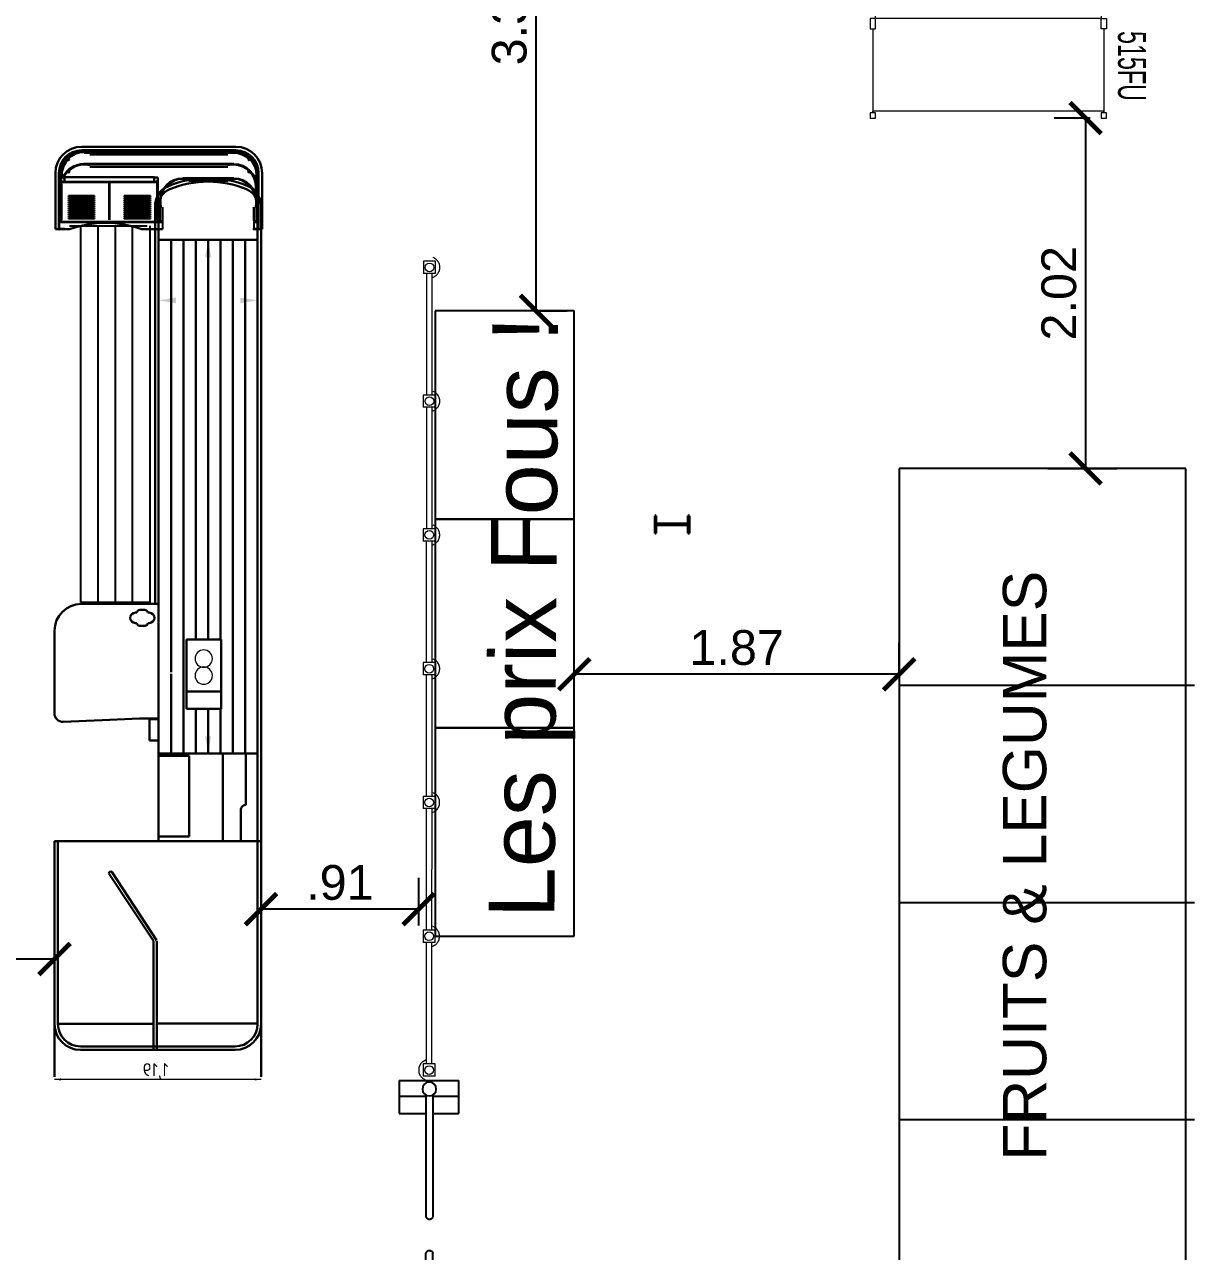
# Model space of a CAD drawing. Header units: millimetres. Extents: x 15590 to 15992, y 1055 to 1132.
# Drawn here: x 15808.47 to 15815.2, y 1075.48 to 1082.54 of the extents above; entities that cross this region are included whole.
import ezdxf
from ezdxf.enums import TextEntityAlignment as Align
from ezdxf.lldxf.tags import DXFTag

# ---------------------------------------------------------------- set-up
doc = ezdxf.new("R2010")
doc.units = ezdxf.units.MM
doc.header["$MEASUREMENT"] = 0
doc.linetypes.add('ACAD_ISO07W100', pattern=[3.5, 0.5, -3])
doc.layers.get('0').update_dxf_attribs({"lineweight": 9})
for name, color, linetype in [('AGR-CAISSE', 7, 'Continuous'), ('caisse', 7, 'Continuous'), ('CAISSES', 7, 'Continuous'), ('DRAUF', 7, 'Continuous'), ('structure', 7, 'Continuous'), ('VISIBLE', 2, 'Continuous')]:
    doc.layers.add(name, color=color, linetype=linetype)
doc.layers.add('DM cloison', color=7, linetype='Continuous', lineweight=9)
doc.styles.add('Arial Narrow', font='ARIALN.TTF', dxfattribs={"height": 0.3})
doc.styles.add('Cotation', font='Romans.shx')
doc.styles.add('SEACAD_seiso_ttf', font='seiso.ttf')
doc.styles.get("Standard").update_dxf_attribs({"font": 'swiss.ttf', "height": 0.2})
tags = doc.linetypes.add('CENTER2', pattern=[28.575, 19.05, -3.175, 3.175, -3.175]).pattern_tags.tags
tags[10:11] = [DXFTag(74, 4), DXFTag(75, 0), DXFTag(340, '0'), DXFTag(46, 0.0), DXFTag(50, 0.0), DXFTag(44, 0.0), DXFTag(45, 0.0)]
tags[8:9] = [DXFTag(74, 4), DXFTag(75, 0), DXFTag(340, '0'), DXFTag(46, 0.0), DXFTag(50, 0.0), DXFTag(44, 0.0), DXFTag(45, 0.0)]
tags[6:7] = [DXFTag(74, 4), DXFTag(75, 0), DXFTag(340, '0'), DXFTag(46, 0.0), DXFTag(50, 0.0), DXFTag(44, 0.0), DXFTag(45, 0.0)]
tags[4:5] = [DXFTag(74, 4), DXFTag(75, 0), DXFTag(340, '0'), DXFTag(46, 0.0), DXFTag(50, 0.0), DXFTag(44, 0.0), DXFTag(45, 0.0)]
doc.dimstyles.new('DECIMAL-100', dxfattribs={"dimtxt": 0.15, "dimasz": 0.1, "dimexe": 0.2, "dimexo": 0.2, "dimgap": 0.05, "dimtad": 1, "dimzin": 4, "dimdsep": 46, "dimtxsty": 'Cotation', "dimcen": -0.5, "dimclrd": 1, "dimclre": 1, "dimclrt": 1, "dimadec": 0, "dimazin": 0, "dimtfac": 0.75, "dimtix": 1, "dimtmove": 2, "dimatfit": 3, "dimfxl": 1, "dimtvp": 0.9, "dimtolj": 1, "dimarcsym": 0})
doc.dimstyles.get("Standard").update_dxf_attribs({"dimtxt": 0.2, "dimasz": 0.18, "dimexe": 0.18, "dimexo": 0.0625, "dimgap": 0.05, "dimtad": 1, "dimzin": 4, "dimdsep": 46, "dimtxsty": 'Standard', "dimblk": 'ARCHTICK', "dimcen": 0.09, "dimadec": 0, "dimazin": 0, "dimtfac": 1, "dimtofl": 0, "dimtmove": 0, "dimatfit": 3, "dimfxl": 1, "dimtolj": 1, "dimtzin": 0, "dimarcsym": 0})

# ---------------------------------------------------------------- blocks, each defined once
blk = doc.blocks.new('TG 515X133')
at = {"color": 6}
for p, q in [((-0.68, 0.02), (-0.68, 0.08)), ((-0.68, 0.08), (-0.65, 0.08)), ((-0.65, 0.08), (-0.65, 0.02)), ((0.68, 0.08), (0.65, 0.08)), ((0.65, 0.08), (0.65, 0.02)), ((0.68, 0.02), (0.68, 0.08)), ((-0.65, 0.02), (-0.68, 0.02)), ((-0.65, 0), (-0.65, 0.02)), ((-0.65, 0.02), (0.65, 0.02)), ((-0.65, 0), (0.65, 0)), ((0.65, 0.02), (0.68, 0.02)), ((0.65, 0.02), (0.65, 0))]:
    blk.add_line(p, q, dxfattribs=at)
for points in [[(-0.665, 0.5535), (-0.665, 0.5635), (-0.65, 0.5635), (-0.65, 0.5935), (-0.68, 0.5935), (-0.68, 0.5635), (-0.665, 0.5635), (-0.665, 0.5535)], [(0.665, 0.5535), (0.665, 0.5635), (0.68, 0.5635), (0.68, 0.5935), (0.65, 0.5935), (0.65, 0.5635), (0.665, 0.5635), (0.665, 0.5535)], [(-0.665, 0.08), (-0.665, 0.5535)], [(-0.665, 0.553), (0.665, 0.553)], [(0.665, 0.08), (0.665, 0.5535)]]:
    blk.add_lwpolyline(points, dxfattribs=at)
blk = doc.blocks.new('TG 515X133 1')
blk.add_blockref('TG 515X133', (0, 0))
at = {"color": 151, "lineweight": 15, "width": 0.6}
blk.add_text('515FU', height=0.16, rotation=90, dxfattribs=at).set_placement((-0.8273, 0.4949), align=Align.MIDDLE_RIGHT)
blk = doc.blocks.new('_ArchTick')
at = {"color": 0, "linetype": 'ByBlock', "const_width": 0.15}
blk.add_lwpolyline([(-0.5, -0.5), (0.5, 0.5)], dxfattribs=at)
blk = doc.blocks.new('*D298')
at = {"color": 0, "lineweight": -2, "transparency": 16777216}
for p, q in [((15814.6007, 1082.0027), (15814.3932, 1082.0027)), ((15814.5732, 1082.0027), (15814.5732, 1079.9864)), ((15814.356, 1079.9864), (15814.7532, 1079.9864))]:
    blk.add_line(p, q, dxfattribs=at)
at = {"layer": 'DEFPOINTS', "color": 0, "transparency": 16777216}
for p in [(15814.6632, 1082.0027), (15814.2935, 1079.9864), (15814.5732, 1079.9864)]:
    blk.add_point(p, dxfattribs=at)
at = {"color": 0, "lineweight": -2, "transparency": 16777216, "xscale": 0.18, "yscale": 0.18, "zscale": 0.18}
for p, rotation in [((15814.5732, 1082.0027), 90), ((15814.5732, 1079.9864), 270)]:
    blk.add_blockref('_ArchTick', p, dxfattribs=dict(at, rotation=rotation))
at = {"color": 0, "transparency": 16777216, "insert": (15814.4205, 1080.9945), "char_height": 0.2, "attachment_point": 5, "rotation": 90}
blk.add_mtext('\\A1;2.02', dxfattribs=at)
blk = doc.blocks.new('A$C366C29EA')
at = {"color": 3}
for p, q in [((-0.05, 0), (-0.05, 1.7)), ((1.2, 0.05), (1.2, 1.7)), ((-0.05, 0.05), (1.2, 0.05))]:
    blk.add_line(p, q, dxfattribs=at)
at = {"layer": 'DRAUF', "color": 3}
blk.add_line((1.2, 1.7), (-0.05, 1.7), dxfattribs=at)
blk = doc.blocks.new('*D302')
at = {"color": 0, "lineweight": -2, "transparency": 16777216}
for p, q in [((15809.8273, 1077.611), (15809.8273, 1077.2695)), ((15810.7348, 1077.3561), (15810.7348, 1077.6295)), ((15810.7348, 1077.4495), (15809.8273, 1077.4495))]:
    blk.add_line(p, q, dxfattribs=at)
at = {"layer": 'DEFPOINTS', "color": 0, "transparency": 16777216}
for p in [(15809.8273, 1077.6735), (15809.8273, 1077.4495), (15810.7348, 1077.2936)]:
    blk.add_point(p, dxfattribs=at)
at = {"color": 0, "lineweight": -2, "transparency": 16777216, "xscale": 0.18, "yscale": 0.18, "zscale": 0.18, "rotation": 180}
blk.add_blockref('_ArchTick', (15809.8273, 1077.4495), dxfattribs=at)
at = {"color": 0, "lineweight": -2, "transparency": 16777216, "xscale": 0.18, "yscale": 0.18, "zscale": 0.18}
blk.add_blockref('_ArchTick', (15810.7348, 1077.4495), dxfattribs=at)
at = {"color": 0, "transparency": 16777216, "insert": (15810.2811, 1077.6023), "char_height": 0.2, "attachment_point": 5}
blk.add_mtext('\\A1;.91', dxfattribs=at)
blk = doc.blocks.new('*D75')
at = {"layer": 'CAISSES', "color": 1, "lineweight": -2, "transparency": 16777216}
for p, q in [((15696.0335, 1128.7426), (15696.1047, 1128.7426)), ((15695.9047, 1125.8851), (15695.9047, 1128.6426)), ((15696.0335, 1125.7851), (15696.1047, 1125.7851))]:
    blk.add_line(p, q, dxfattribs=at)
at = {"layer": 'CAISSES', "color": 1, "transparency": 16777216}
for points in [[(15695.8881, 1128.6426), (15695.9214, 1128.6426), (15695.9047, 1128.7426)], [(15695.8881, 1125.8851), (15695.9214, 1125.8851), (15695.9047, 1125.7851)]]:
    blk.add_solid(points, dxfattribs=at)
at = {"layer": 'DEFPOINTS', "color": 0, "transparency": 16777216}
for p in [(15695.8335, 1128.7426), (15695.9047, 1128.7426), (15695.8335, 1125.7851)]:
    blk.add_point(p, dxfattribs=at)
at = {"layer": 'CAISSES', "color": 1, "transparency": 16777216, "insert": (15695.7797, 1127.2639), "char_height": 0.15, "attachment_point": 5, "rotation": 90, "style": 'Cotation'}
blk.add_mtext('\\A1;2.96', dxfattribs=at)
blk = doc.blocks.new('*D76')
at = {"layer": 'CAISSES', "color": 1, "lineweight": -2, "transparency": 16777216}
for p, q in [((15695.6199, 1128.5426), (15695.6199, 1128.194)), ((15696.1895, 1128.5426), (15696.1895, 1128.194)), ((15696.0895, 1128.394), (15695.7199, 1128.394))]:
    blk.add_line(p, q, dxfattribs=at)
at = {"layer": 'CAISSES', "color": 1, "transparency": 16777216}
for points in [[(15695.7199, 1128.4107), (15695.7199, 1128.3773), (15695.6199, 1128.394)], [(15696.0895, 1128.4107), (15696.0895, 1128.3773), (15696.1895, 1128.394)]]:
    blk.add_solid(points, dxfattribs=at)
at = {"layer": 'DEFPOINTS', "color": 0, "transparency": 16777216}
for p in [(15695.6199, 1128.7426), (15696.1895, 1128.7426), (15695.6199, 1128.394)]:
    blk.add_point(p, dxfattribs=at)
at = {"layer": 'CAISSES', "color": 1, "transparency": 16777216, "insert": (15695.9047, 1128.519), "char_height": 0.15, "attachment_point": 5, "style": 'Cotation'}
blk.add_mtext('\\A1;.57', dxfattribs=at)
blk = doc.blocks.new('A$C20E746EF')
at = {"layer": 'CAISSES', "color": 3}
for p, q in [((0.0469, 0.0595), (0.0469, 0.0035)), ((0.5733, 0.0515), (0.5733, 0.0003))]:
    blk.add_line(p, q, dxfattribs=at)
at = {"layer": 'VISIBLE', "color": 3, "linetype": 'Continuous', "lineweight": 30}
for p, q in [((0.1513, 0.4755), (1.0386, 0.4755)), ((1.0386, 0.4553), (0.1513, 0.4553)), ((1.0386, 0.4538), (0.1513, 0.4538)), ((0.1518, 0.4538), (0.1518, 0.4523)), ((0.1629, 0.4464), (0.1629, 0.4452)), ((0.1629, 0.4464), (1.027, 0.4464)), ((0.1629, 0.4452), (1.027, 0.4452)), ((0.1931, 0.4452), (0.1629, 0.4452)), ((0.1654, 0.4447), (1.0245, 0.4447)), ((0.5937, 0.4407), (0.1654, 0.4407)), ((0.9968, 0.4452), (0.1931, 0.4452)), ((0.1931, 0.4452), (0.1931, 0.4447)), ((0.1931, 0.4351), (0.1931, 0.4407)), ((0.9917, 0.4301), (0.1981, 0.4301)), ((1.0245, 0.4407), (0.5962, 0.4407)), ((0.9968, 0.4447), (0.9968, 0.4452)), ((1.027, 0.4452), (0.9968, 0.4452)), ((0.9968, 0.4407), (0.9968, 0.4351)), ((1.027, 0.4464), (1.027, 0.4452)), ((1.0381, 0.4523), (1.0381, 0.4538)), ((0.1628, 0.3756), (0.1629, 0.3756)), ((0.1628, 0.3741), (0.1636, 0.3741)), ((0.1629, 0.3756), (0.1629, 0.3768)), ((1.027, 0.3768), (0.1629, 0.3768)), ((1.027, 0.3756), (0.1629, 0.3756)), ((0.1931, 0.3741), (0.1636, 0.3741)), ((0.1636, 0.3741), (0.1636, 0.3726)), ((0.1931, 0.3726), (0.1636, 0.3726)), ((0.1636, 0.3726), (0.1636, 0.3726)), ((0.1931, 0.3756), (0.1931, 0.3741)), ((0.1931, 0.3656), (0.1931, 0.3741)), ((0.9917, 0.3605), (0.1981, 0.3605)), ((0.9968, 0.3741), (0.9968, 0.3756)), ((0.9968, 0.3741), (0.9968, 0.3656)), ((1.0268, 0.3741), (0.9968, 0.3741)), ((1.0268, 0.3726), (0.9968, 0.3726)), ((1.0268, 0.3741), (1.027, 0.3741)), ((1.0268, 0.3741), (1.0268, 0.3726)), ((1.0268, 0.3726), (1.0268, 0.3726)), ((1.027, 0.3756), (1.027, 0.3768)), ((0, 0.0015), (0, 0.3242)), ((0.0202, 0.3242), (0.0202, 0.0398)), ((0.0217, 0.3242), (0.0217, 0.0418)), ((0.0217, 0.2889), (0.0217, 0.2889)), ((0.0222, 0.2889), (0.0217, 0.2889)), ((0.0222, 0.3242), (0.0222, 0.0419)), ((0.0237, 0.3242), (0.0222, 0.3242)), ((0.0318, 0.2839), (0.0318, 0.3141)), ((0.0318, 0.2839), (0.0318, 0.246)), ((0.0323, 0.2839), (0.0318, 0.2839)), ((0.0323, 0.2561), (0.0323, 0.3116)), ((0.0363, 0.3116), (0.0363, 0.2788)), ((0.0363, 0.2839), (0.0378, 0.2839)), ((0.1628, 0.2935), (0.1629, 0.2935)), ((0.1628, 0.2919), (0.1628, 0.2919)), ((0.1931, 0.2919), (0.1628, 0.2919)), ((0.1628, 0.2919), (0.1628, 0.2904)), ((0.1931, 0.2904), (0.1628, 0.2904)), ((0.1628, 0.2904), (0.1628, 0.2904)), ((0.1629, 0.2935), (0.1629, 0.2947)), ((0.4573, 0.2947), (0.1629, 0.2947)), ((0.4573, 0.2935), (0.1629, 0.2935)), ((0.1931, 0.2935), (0.1931, 0.2919)), ((0.1931, 0.2834), (0.1931, 0.2919)), ((0.427, 0.2919), (0.427, 0.2935)), ((0.427, 0.2919), (0.427, 0.2834)), ((0.4573, 0.2919), (0.427, 0.2919)), ((0.4573, 0.2904), (0.427, 0.2904)), ((0.4573, 0.2935), (0.4573, 0.2947)), ((0.4573, 0.2919), (0.4573, 0.2904)), ((0.4573, 0.2904), (0.4573, 0.2904)), ((0.601, 0.2989), (0.6212, 0.2989)), ((0.601, 0.2987), (0.601, 0.2989)), ((0.601, 0.2987), (0.601, 0.2817)), ((0.6212, 0.2742), (0.6212, 0.2998)), ((0.6212, 0.2998), (1.1374, 0.2998)), ((1.1374, 0.2998), (1.1374, 0.2742)), ((1.1374, 0.2989), (1.1576, 0.2989)), ((1.1536, 0.2989), (1.1536, 0.3116)), ((1.1576, 0.3116), (1.1576, 0.2559)), ((1.1576, 0.2987), (1.1576, 0.2989)), ((1.1576, 0.2987), (1.1576, 0.2817)), ((1.1581, 0.2839), (1.1576, 0.2839)), ((1.1581, 0.3141), (1.1581, 0.2839)), ((1.1581, 0.0671), (1.1581, 0.2839)), ((1.1677, 0.3242), (1.1662, 0.3242)), ((1.1677, 0.0419), (1.1677, 0.3242)), ((1.1682, 0.2889), (1.1677, 0.2889)), ((1.1682, 0.0418), (1.1682, 0.3242)), ((1.1682, 0.2889), (1.1682, 0.2889)), ((1.1697, 0.0398), (1.1697, 0.3242)), ((1.1899, 0.3242), (1.1899, 0.0003)), ((0.0318, 0.2143), (0.0318, 0.2445)), ((0.0318, 0.2143), (0.0318, 0.1624)), ((0.0333, 0.2143), (0.0318, 0.2143)), ((0.0333, 0.2143), (0.0333, 0.2445)), ((0.0333, 0.2143), (0.0418, 0.2143)), ((0.034, 0.2445), (0.034, 0.2143)), ((0.034, 0.2445), (0.0355, 0.2445)), ((0.0355, 0.2445), (0.0355, 0.2445)), ((0.0355, 0.2445), (0.0355, 0.2143)), ((0.422, 0.2783), (0.1981, 0.2783)), ((0.601, 0.2817), (0.601, 0.2803)), ((0.601, 0.2189), (0.601, 0.2803)), ((0.601, 0.2189), (0.601, 0.2189)), ((0.601, 0.0459), (0.601, 0.2189)), ((0.6022, 0.2341), (0.6028, 0.2341)), ((0.6022, 0.2275), (0.6022, 0.2341)), ((0.6028, 0.2284), (0.6022, 0.2284)), ((0.6028, 0.2275), (0.6022, 0.2275)), ((0.6028, 0.2768), (0.6028, 0.054)), ((0.6043, 0.2756), (0.6043, 0.054)), ((0.6212, 0.2731), (0.6212, 0.2742)), ((1.1374, 0.2742), (0.6212, 0.2742)), ((1.1374, 0.2731), (0.6212, 0.2731)), ((0.6212, 0.2731), (1.1374, 0.2731)), ((0.6212, 0.2718), (1.1374, 0.2718)), ((0.8783, 0.2341), (0.8785, 0.2341)), ((0.8783, 0.2275), (0.8783, 0.2341)), ((0.8785, 0.2284), (0.8783, 0.2284)), ((0.8785, 0.2275), (0.8783, 0.2275)), ((0.8785, 0.2718), (0.8785, 0.0538)), ((0.8801, 0.2718), (0.8801, 0.0538)), ((0.8801, 0.2341), (0.8803, 0.2341)), ((0.8803, 0.2284), (0.8801, 0.2284)), ((0.8803, 0.2275), (0.8801, 0.2275)), ((0.8803, 0.2341), (0.8803, 0.2275)), ((1.1374, 0.2731), (1.1374, 0.2742)), ((1.1543, 0.2758), (1.1543, 0.0538)), ((1.1559, 0.2768), (1.1559, 0.0538)), ((1.1559, 0.2341), (1.1564, 0.2341)), ((1.1564, 0.2284), (1.1559, 0.2284)), ((1.1564, 0.2275), (1.1559, 0.2275)), ((1.1564, 0.2341), (1.1564, 0.2275)), ((1.1576, 0.2803), (1.1576, 0.2817)), ((1.1576, 0.2189), (1.1576, 0.2803)), ((1.1576, 0.2189), (1.1576, 0.2189)), ((1.1576, 0.0459), (1.1576, 0.2189)), ((1.1581, 0.2143), (1.1576, 0.2143)), ((1.1581, 0.2445), (1.1581, 0.2143)), ((1.1581, 0.0479), (1.1581, 0.2143)), ((0.0318, 0.1321), (0.0318, 0.1624)), ((0.0333, 0.1624), (0.0333, 0.1624)), ((0.0333, 0.1624), (0.0333, 0.1321)), ((0.0333, 0.1624), (0.0348, 0.1624)), ((0.0348, 0.1624), (0.0348, 0.1624)), ((0.0348, 0.1624), (0.0348, 0.1321)), ((0.5854, 0.1624), (0.5854, 0.1624)), ((0.5869, 0.1624), (0.5854, 0.1624)), ((0.5854, 0.1321), (0.5854, 0.1624)), ((0.5869, 0.1624), (0.5869, 0.1624)), ((0.5869, 0.1321), (0.5869, 0.1624)), ((0.5884, 0.1624), (0.5884, 0.1321)), ((0.6022, 0.1928), (0.6028, 0.1928)), ((0.6022, 0.1871), (0.6022, 0.1928)), ((0.6022, 0.1916), (0.6028, 0.1916)), ((0.6028, 0.1871), (0.6022, 0.1871)), ((0.6025, 0.1871), (0.6025, 0.1916)), ((0.6028, 0.1904), (0.6025, 0.1904)), ((0.6025, 0.1904), (0.6025, 0.1904)), ((0.6025, 0.1871), (0.6025, 0.1904)), ((0.6431, 0.1897), (0.6431, 0.1926)), ((0.6431, 0.1926), (0.7943, 0.1926)), ((0.6431, 0.1913), (0.7943, 0.1913)), ((0.7943, 0.1897), (0.6431, 0.1897)), ((0.6431, 0.1781), (0.6431, 0.181)), ((0.6431, 0.181), (0.7943, 0.181)), ((0.6431, 0.1797), (0.7943, 0.1797)), ((0.7943, 0.1781), (0.6431, 0.1781)), ((0.6431, 0.1665), (0.6431, 0.1694)), ((0.6431, 0.1694), (0.7943, 0.1694)), ((0.6431, 0.1682), (0.7943, 0.1682)), ((0.7943, 0.1665), (0.6431, 0.1665)), ((0.6431, 0.155), (0.6431, 0.1578)), ((0.6431, 0.1578), (0.7943, 0.1578)), ((0.6431, 0.1566), (0.7943, 0.1566)), ((0.7943, 0.155), (0.6431, 0.155)), ((0.6431, 0.1434), (0.6431, 0.1463)), ((0.6431, 0.1463), (0.7943, 0.1463)), ((0.6431, 0.145), (0.7943, 0.145)), ((0.7943, 0.1434), (0.6431, 0.1434)), ((0.7943, 0.1926), (0.7943, 0.1897)), ((0.7943, 0.181), (0.7943, 0.1781)), ((0.7943, 0.1694), (0.7943, 0.1665)), ((0.7943, 0.1578), (0.7943, 0.155)), ((0.7943, 0.1463), (0.7943, 0.1434)), ((0.8783, 0.1871), (0.8783, 0.1928)), ((0.8783, 0.1928), (0.8785, 0.1928)), ((0.8783, 0.1916), (0.8785, 0.1916)), ((0.8785, 0.1871), (0.8783, 0.1871)), ((0.8801, 0.1928), (0.8803, 0.1928)), ((0.8801, 0.1916), (0.8803, 0.1916)), ((0.8803, 0.1871), (0.8801, 0.1871)), ((0.8803, 0.1928), (0.8803, 0.1871)), ((0.9643, 0.1926), (0.9643, 0.1897)), ((1.1155, 0.1926), (0.9643, 0.1926)), ((1.1155, 0.1913), (0.9643, 0.1913)), ((0.9643, 0.1897), (1.1155, 0.1897)), ((0.9643, 0.181), (0.9643, 0.1781)), ((1.1155, 0.181), (0.9643, 0.181)), ((1.1155, 0.1797), (0.9643, 0.1797)), ((0.9643, 0.1781), (1.1155, 0.1781)), ((0.9643, 0.1694), (0.9643, 0.1665)), ((1.1155, 0.1694), (0.9643, 0.1694)), ((1.1155, 0.1682), (0.9643, 0.1682)), ((0.9643, 0.1665), (1.1155, 0.1665)), ((0.9643, 0.1578), (0.9643, 0.155)), ((1.1155, 0.1578), (0.9643, 0.1578)), ((1.1155, 0.1566), (0.9643, 0.1566)), ((0.9643, 0.155), (1.1155, 0.155)), ((0.9643, 0.1463), (0.9643, 0.1434)), ((1.1155, 0.1463), (0.9643, 0.1463)), ((1.1155, 0.145), (0.9643, 0.145)), ((0.9643, 0.1434), (1.1155, 0.1434)), ((1.1155, 0.1897), (1.1155, 0.1926)), ((1.1155, 0.1781), (1.1155, 0.181)), ((1.1155, 0.1665), (1.1155, 0.1694)), ((1.1155, 0.155), (1.1155, 0.1578)), ((1.1155, 0.1434), (1.1155, 0.1463)), ((1.1559, 0.1928), (1.1564, 0.1928)), ((1.1559, 0.1916), (1.1564, 0.1916)), ((1.1559, 0.1904), (1.1561, 0.1904)), ((1.1564, 0.1871), (1.1559, 0.1871)), ((1.1561, 0.1871), (1.1561, 0.1916)), ((1.1561, 0.1904), (1.1561, 0.1904)), ((1.1561, 0.1871), (1.1561, 0.1904)), ((1.1564, 0.1928), (1.1564, 0.1871)), ((0.0318, 0.1321), (0.0318, 0.0464)), ((0.0333, 0.1321), (0.0318, 0.1321)), ((0.0333, 0.1321), (0.0418, 0.1321)), ((0.0469, 0.1271), (0.0469, 0.0515)), ((0.5733, 0.0515), (0.5733, 0.1271)), ((0.5783, 0.1321), (0.5869, 0.1321)), ((0.5884, 0.1321), (0.5869, 0.1321)), ((0.5884, 0.0464), (0.5884, 0.1321)), ((0.6022, 0.1292), (0.6028, 0.1292)), ((0.6022, 0.1234), (0.6022, 0.1292)), ((0.6022, 0.128), (0.6028, 0.128)), ((0.6028, 0.1234), (0.6022, 0.1234)), ((0.6025, 0.1234), (0.6025, 0.128)), ((0.6028, 0.1268), (0.6025, 0.1268)), ((0.6025, 0.1268), (0.6025, 0.1268)), ((0.6025, 0.1234), (0.6025, 0.1268)), ((0.6431, 0.1318), (0.6431, 0.1347)), ((0.6431, 0.1347), (0.7943, 0.1347)), ((0.6431, 0.1335), (0.7943, 0.1335)), ((0.7943, 0.1318), (0.6431, 0.1318)), ((0.6431, 0.1203), (0.6431, 0.1231)), ((0.6431, 0.1231), (0.7943, 0.1231)), ((0.6431, 0.1219), (0.7943, 0.1219)), ((0.7943, 0.1203), (0.6431, 0.1203)), ((0.6431, 0.1087), (0.6431, 0.1116)), ((0.6431, 0.1116), (0.7943, 0.1116)), ((0.6431, 0.1103), (0.7943, 0.1103)), ((0.7943, 0.1087), (0.6431, 0.1087)), ((0.6431, 0.0971), (0.6431, 0.1)), ((0.6431, 0.1), (0.7943, 0.1)), ((0.6431, 0.0988), (0.7943, 0.0988)), ((0.7943, 0.0971), (0.6431, 0.0971)), ((0.6431, 0.0855), (0.6431, 0.0884)), ((0.6431, 0.0884), (0.7943, 0.0884)), ((0.6431, 0.0872), (0.7943, 0.0872)), ((0.7943, 0.0855), (0.6431, 0.0855)), ((0.6431, 0.074), (0.6431, 0.0769)), ((0.6431, 0.0769), (0.7943, 0.0769)), ((0.6431, 0.0756), (0.7943, 0.0756)), ((0.7943, 0.074), (0.6431, 0.074)), ((0.7943, 0.1347), (0.7943, 0.1318)), ((0.7943, 0.1231), (0.7943, 0.1203)), ((0.7943, 0.1116), (0.7943, 0.1087)), ((0.7943, 0.1), (0.7943, 0.0971)), ((0.7943, 0.0884), (0.7943, 0.0855)), ((0.7943, 0.0769), (0.7943, 0.074)), ((0.8783, 0.1234), (0.8783, 0.1292)), ((0.8783, 0.1292), (0.8785, 0.1292)), ((0.8783, 0.128), (0.8785, 0.128)), ((0.8785, 0.1234), (0.8783, 0.1234)), ((0.8801, 0.1292), (0.8803, 0.1292)), ((0.8801, 0.128), (0.8803, 0.128)), ((0.8803, 0.1234), (0.8801, 0.1234)), ((0.8803, 0.1292), (0.8803, 0.1234)), ((0.9643, 0.1347), (0.9643, 0.1318)), ((1.1155, 0.1347), (0.9643, 0.1347)), ((1.1155, 0.1335), (0.9643, 0.1335)), ((0.9643, 0.1318), (1.1155, 0.1318)), ((0.9643, 0.1231), (0.9643, 0.1203)), ((1.1155, 0.1231), (0.9643, 0.1231)), ((1.1155, 0.1219), (0.9643, 0.1219)), ((0.9643, 0.1203), (1.1155, 0.1203)), ((0.9643, 0.1116), (0.9643, 0.1087)), ((1.1155, 0.1116), (0.9643, 0.1116)), ((1.1155, 0.1103), (0.9643, 0.1103)), ((0.9643, 0.1087), (1.1155, 0.1087)), ((0.9643, 0.1), (0.9643, 0.0971)), ((1.1155, 0.1), (0.9643, 0.1)), ((1.1155, 0.0988), (0.9643, 0.0988)), ((0.9643, 0.0971), (1.1155, 0.0971)), ((0.9643, 0.0884), (0.9643, 0.0855)), ((1.1155, 0.0884), (0.9643, 0.0884)), ((1.1155, 0.0872), (0.9643, 0.0872)), ((0.9643, 0.0855), (1.1155, 0.0855)), ((0.9643, 0.0769), (0.9643, 0.074)), ((1.1155, 0.0769), (0.9643, 0.0769)), ((1.1155, 0.0756), (0.9643, 0.0756)), ((0.9643, 0.074), (1.1155, 0.074)), ((1.1155, 0.1318), (1.1155, 0.1347)), ((1.1155, 0.1203), (1.1155, 0.1231)), ((1.1155, 0.1087), (1.1155, 0.1116)), ((1.1155, 0.0971), (1.1155, 0.1)), ((1.1155, 0.0855), (1.1155, 0.0884)), ((1.1155, 0.074), (1.1155, 0.0769)), ((1.1559, 0.1292), (1.1564, 0.1292)), ((1.1559, 0.128), (1.1564, 0.128)), ((1.1559, 0.1268), (1.1561, 0.1268)), ((1.1564, 0.1234), (1.1559, 0.1234)), ((1.1561, 0.1234), (1.1561, 0.128)), ((1.1561, 0.1268), (1.1561, 0.1268)), ((1.1561, 0.1234), (1.1561, 0.1268)), ((1.1564, 0.1292), (1.1564, 0.1234)), ((0, 0.0015), (0.0202, 0.0015)), ((0.0202, 0.0035), (0.0202, 0.0398)), ((0.0202, 0.003), (0.0202, 0.0015)), ((0.0217, 0.0015), (0.0222, 0.0015)), ((0.0222, 0.0419), (0.0222, 0.0398)), ((0.0222, 0.0419), (0.0469, 0.0419)), ((0.0222, 0.0035), (0.0222, 0.0398)), ((0.0222, 0.0035), (0.0222, 0.0398)), ((0.0524, 0.0035), (0.0222, 0.0035)), ((0.0222, 0.0015), (0.0222, 0.0003)), ((0.0524, 0.0015), (0.0222, 0.0015)), ((0.0469, 0.0003), (0.0222, 0.0003)), ((0.0318, 0.0464), (0.0333, 0.0464)), ((0.0318, 0.0419), (0.0318, 0.0464)), ((0.0418, 0.0464), (0.0333, 0.0464)), ((0.0333, 0.0464), (0.0333, 0.0434)), ((0.0333, 0.0419), (0.0333, 0.0434)), ((0.0333, 0.0434), (0.0348, 0.0434)), ((0.0333, 0.0419), (0.0333, 0.0434)), ((0.0348, 0.0464), (0.0348, 0.0434)), ((0.0348, 0.0434), (0.0348, 0.0434)), ((0.0348, 0.0434), (0.0348, 0.0434)), ((0.0348, 0.0419), (0.0348, 0.0434)), ((0.0348, 0.0434), (0.0469, 0.0434)), ((0.0474, 0.0035), (0.0474, 0.0015)), ((0.0524, 0.0035), (0.0474, 0.0035)), ((0.0474, 0.003), (0.0519, 0.003)), ((0.0474, 0.003), (0.0519, 0.003)), ((0.0519, 0.003), (0.0519, 0.0035)), ((0.0519, 0.0015), (0.0519, 0.003)), ((0.0524, 0.0035), (0.0524, 0.0015)), ((0.0524, 0.0035), (0.0524, 0.002)), ((0.0524, 0.002), (0.0524, 0.002)), ((0.5733, 0.0434), (0.5854, 0.0434)), ((0.5733, 0.0419), (0.601, 0.0419)), ((0.6919, 0.0003), (0.5733, 0.0003)), ((0.5869, 0.0464), (0.5783, 0.0464)), ((0.5854, 0.0434), (0.5854, 0.0464)), ((0.5854, 0.0434), (0.5854, 0.0434)), ((0.5869, 0.0434), (0.5854, 0.0434)), ((0.5854, 0.0434), (0.5854, 0.0434)), ((0.5854, 0.0419), (0.5854, 0.0434)), ((0.5854, 0.0434), (0.5869, 0.0434)), ((0.5869, 0.0464), (0.5884, 0.0464)), ((0.5869, 0.0434), (0.5869, 0.0464)), ((0.5869, 0.0434), (0.5869, 0.0419)), ((0.5884, 0.0464), (0.5884, 0.0419)), ((0.5884, 0.0449), (0.601, 0.0449)), ((0.5884, 0.0434), (0.601, 0.0434)), ((0.601, 0.0459), (0.601, 0.0432)), ((0.601, 0.0432), (0.601, 0.0429)), ((1.1576, 0.0432), (0.601, 0.0432)), ((0.6025, 0.0429), (0.601, 0.0429)), ((0.601, 0.0419), (0.601, 0.0429)), ((0.6025, 0.0419), (0.601, 0.0419)), ((0.6022, 0.0656), (0.6028, 0.0656)), ((0.6022, 0.0598), (0.6022, 0.0656)), ((0.6022, 0.0644), (0.6028, 0.0644)), ((0.6028, 0.0598), (0.6022, 0.0598)), ((0.6025, 0.0598), (0.6025, 0.0644)), ((0.6028, 0.0632), (0.6025, 0.0632)), ((0.6025, 0.0632), (0.6025, 0.0632)), ((0.6025, 0.0598), (0.6025, 0.0632)), ((0.6025, 0.0432), (0.6025, 0.0429)), ((0.6025, 0.0419), (0.6025, 0.0429)), ((0.6025, 0.0419), (1.1561, 0.0419)), ((0.6043, 0.054), (0.6028, 0.054)), ((0.6431, 0.0653), (0.7943, 0.0653)), ((0.6431, 0.0624), (0.6431, 0.0653)), ((0.6431, 0.0641), (0.7943, 0.0641)), ((0.7943, 0.0624), (0.6431, 0.0624)), ((0.7943, 0.0653), (0.7943, 0.0624)), ((0.8783, 0.0598), (0.8783, 0.0656)), ((0.8783, 0.0656), (0.8785, 0.0656)), ((0.8783, 0.0644), (0.8785, 0.0644)), ((0.8785, 0.0598), (0.8783, 0.0598)), ((0.8801, 0.0656), (0.8803, 0.0656)), ((0.8801, 0.0644), (0.8803, 0.0644)), ((0.8803, 0.0598), (0.8801, 0.0598)), ((0.8803, 0.0656), (0.8803, 0.0598)), ((1.1155, 0.0653), (0.9643, 0.0653)), ((0.9643, 0.0653), (0.9643, 0.0624)), ((1.1155, 0.0641), (0.9643, 0.0641)), ((0.9643, 0.0624), (1.1155, 0.0624)), ((1.1899, 0.0003), (1.1086, 0.0003)), ((1.1155, 0.0624), (1.1155, 0.0653)), ((1.1374, 0.0015), (1.1374, 0.0035)), ((1.1677, 0.0035), (1.1374, 0.0035)), ((1.1425, 0.0035), (1.1374, 0.0035)), ((1.138, 0.002), (1.1374, 0.002)), ((1.1677, 0.0015), (1.1374, 0.0015)), ((1.138, 0.0035), (1.138, 0.003)), ((1.138, 0.003), (1.1425, 0.003)), ((1.138, 0.0015), (1.138, 0.003)), ((1.138, 0.003), (1.1425, 0.003)), ((1.1425, 0.0035), (1.1425, 0.0015)), ((1.1677, 0.0015), (1.1425, 0.0015)), ((1.1559, 0.0656), (1.1564, 0.0656)), ((1.1559, 0.0644), (1.1564, 0.0644)), ((1.1559, 0.0632), (1.1561, 0.0632)), ((1.1564, 0.0598), (1.1559, 0.0598)), ((1.1561, 0.0598), (1.1561, 0.0644)), ((1.1561, 0.0632), (1.1561, 0.0632)), ((1.1561, 0.0598), (1.1561, 0.0632)), ((1.1561, 0.0432), (1.1561, 0.0429)), ((1.1561, 0.0429), (1.1576, 0.0429)), ((1.1561, 0.0419), (1.1561, 0.0429)), ((1.1561, 0.0419), (1.1576, 0.0419)), ((1.1564, 0.0656), (1.1564, 0.0598)), ((1.1576, 0.0479), (1.1581, 0.0479)), ((1.1576, 0.0459), (1.1576, 0.0432)), ((1.1576, 0.0447), (1.1576, 0.0447)), ((1.1576, 0.0432), (1.1576, 0.0429)), ((1.1576, 0.0419), (1.1576, 0.0429)), ((1.1576, 0.0419), (1.1677, 0.0419)), ((1.1581, 0.062), (1.1581, 0.0671)), ((1.1581, 0.0671), (1.1581, 0.0671)), ((1.1581, 0.062), (1.1581, 0.062)), ((1.1581, 0.057), (1.1581, 0.062)), ((1.1581, 0.057), (1.1581, 0.0419)), ((1.1581, 0.0479), (1.1581, 0.0419)), ((1.1677, 0.0398), (1.1677, 0.0419)), ((1.1677, 0.0398), (1.1677, 0.0035)), ((1.1677, 0.0398), (1.1677, 0.0035)), ((1.1677, 0.0015), (1.1677, 0.0003)), ((1.1677, 0.0015), (1.1682, 0.0015)), ((1.1677, 0), (1.1677, 0.0003)), ((1.1697, 0.0398), (1.1697, 0.0035)), ((1.1697, 0), (1.1697, 0.003)), ((1.1697, 0), (1.1677, 0))]:
    blk.add_line(p, q, dxfattribs=at)
for centre, radius in [((0.2218, 0.4377), 0.00303), ((0.5949, 0.4377), 0.00328), ((0.5949, 0.4377), 0.00303), ((0.968, 0.4377), 0.00303), ((0.0762, 0.4007), 0.00303), ((1.1136, 0.4007), 0.00303), ((0.0762, 0.3312), 0.00403), ((0.0762, 0.3312), 0.00303), ((1.1136, 0.3312), 0.00403), ((1.1136, 0.3312), 0.00303), ((0.0762, 0.249), 0.00403), ((0.0762, 0.249), 0.00303), ((0.5439, 0.249), 0.00403), ((0.5439, 0.249), 0.00303)]:
    blk.add_circle(centre, radius, dxfattribs=at)
for centre, radius, start, end in [((0.1513, 0.3242), 0.1513, 90, 180), ((0.1513, 0.3242), 0.1311, 90, 180), ((0.1513, 0.3242), 0.1296, 90, 180), ((0.1518, 0.3242), 0.1281, 90, 180), ((0.1629, 0.3141), 0.1311, 90, 180), ((0.1654, 0.3116), 0.1331, 90, 180), ((0.1654, 0.3116), 0.1291, 90, 134.94638), ((0.2218, 0.4377), 0.00328, 112.61986, 0), ((0.968, 0.4377), 0.00328, 112.61986, 0), ((1.0245, 0.3116), 0.1331, 0, 90), ((1.027, 0.3141), 0.1311, 0, 90), ((1.0381, 0.3242), 0.1281, 0, 90), ((1.0386, 0.3242), 0.1513, 0, 90), ((1.0386, 0.3242), 0.1311, 0, 90), ((1.0386, 0.3242), 0.1296, 0, 90), ((0.1628, 0.2445), 0.1311, 90, 180), ((0.1628, 0.2445), 0.1296, 90, 180), ((0.1636, 0.2445), 0.1281, 90, 180), ((0.1629, 0.3141), 0.1296, 126.75918, 143.24082), ((1.0268, 0.2445), 0.1281, 25.0914, 90), ((1.027, 0.2445), 0.1311, 24.47188, 90), ((1.027, 0.2445), 0.1296, 24.77666, 90), ((1.027, 0.3141), 0.1296, 36.75918, 53.24082), ((1.0245, 0.3116), 0.1291, 0, 44.94638), ((0.1628, 0.1624), 0.1311, 90, 180), ((0.1628, 0.1624), 0.1296, 90, 180), ((0.1628, 0.1624), 0.1281, 90, 180), ((0.1654, 0.242), 0.1331, 126.97914, 143.02086), ((0.4573, 0.1624), 0.1311, 0, 90), ((0.4573, 0.1624), 0.1296, 0, 90), ((0.4573, 0.1624), 0.1281, 0, 90), ((1.0245, 0.242), 0.1331, 36.97914, 53.02086), ((0.1654, 0.1599), 0.1331, 126.97914, 143.02086), ((0.4548, 0.1599), 0.1331, 36.97914, 53.02086), ((1.027, 0.2445), 0.1311, 0, 4.98638), ((0.9003, -0.5628), 0.6004, 69.69652, 110.30348)]:
    blk.add_arc(centre, radius, start, end, dxfattribs=at)
for points in [[(0.6212, 0.2731), (0.601, 0.2731), (0.601, 0.2817)], [(0.6212, 0.2718), (0.601, 0.2718), (0.601, 0.2803)], [(1.1576, 0.2817), (1.1576, 0.2731), (1.1374, 0.2731)], [(1.1576, 0.2803), (1.1576, 0.2718), (1.1374, 0.2718)]]:
    blk.add_rational_spline(points, [1, 0.707106781187, 1], degree=2, dxfattribs=at)
blk = doc.blocks.new('portique automatique')
for p, q in [((0.1713, 1.78), (-0.1714, 1.7798)), ((-0.1713, 1.59), (-0.1714, 1.7798)), ((0.1713, 1.78), (0.1713, 1.59)), ((-0.0212, 1.6958), (-0.0217, 0.996)), ((0.018, 1.6958), (0.0183, 0.996)), ((-0.0217, 1.69), (-0.1713, 1.69)), ((0.1713, 1.69), (0.0183, 1.69)), ((-0.0217, 1.59), (-0.1713, 1.59)), ((0.1713, 1.59), (0.0183, 1.59)), ((-0.0224, 0.0846), (-0.0227, 0.7856)), ((0.0168, 0.0858), (0.0173, 0.7856)), ((-0.0228, 0.19), (-0.1713, 0.19)), ((-0.1713, 0.19), (-0.1713, 0)), ((0.1713, 0.19), (0.0172, 0.19)), ((0.1713, 0.19), (0.1713, 0)), ((-0.0228, 0.09), (-0.1713, 0.09)), ((0.0033, 0.09), (-0.0067, 0.09)), ((0.1713, 0.09), (0.0172, 0.09)), ((0.1713, 0), (-0.1713, 0))]:
    blk.add_line(p, q)
for centre in [(-0.0017, 1.7307), (-0.0017, 0.0503)]:
    blk.add_circle(centre, 0.04)
for centre, start, end in [((-0.0017, 1.0008), 166.46094, 346.46094), ((-0.0027, 0.7808), 346.46094, 166.46094)]:
    blk.add_arc(centre, 0.0206, start, end)
blk = doc.blocks.new('les prix fous')
at = {"layer": 'DRAUF'}
for p, q in [((0.4, 1.2), (-0.4, 1.2)), ((-0.4, 1.2), (-0.4, 0)), ((0.4, 0), (0.4, 1.2)), ((-0.4, 0), (0.4, 0))]:
    blk.add_line(p, q, dxfattribs=at)
blk = doc.blocks.new('*D325')
at = {"color": 0, "lineweight": -2, "transparency": 16777216}
for p, q in [((15807.728, 1077.2311), (15807.728, 1076.9831)), ((15808.638, 1077.2311), (15808.638, 1076.9831)), ((15807.728, 1077.1631), (15808.638, 1077.1631))]:
    blk.add_line(p, q, dxfattribs=at)
at = {"layer": 'DEFPOINTS', "color": 0, "transparency": 16777216}
for p in [(15807.728, 1077.2936), (15808.638, 1077.2936), (15808.638, 1077.1631)]:
    blk.add_point(p, dxfattribs=at)
at = {"color": 0, "lineweight": -2, "transparency": 16777216, "xscale": 0.18, "yscale": 0.18, "zscale": 0.18, "rotation": 180}
blk.add_blockref('_ArchTick', (15807.728, 1077.1631), dxfattribs=at)
at = {"color": 0, "lineweight": -2, "transparency": 16777216, "xscale": 0.18, "yscale": 0.18, "zscale": 0.18}
blk.add_blockref('_ArchTick', (15808.638, 1077.1631), dxfattribs=at)
at = {"color": 0, "transparency": 16777216, "insert": (15808.183, 1077.3159), "char_height": 0.2, "attachment_point": 5}
blk.add_mtext('\\A1;.91', dxfattribs=at)
blk = doc.blocks.new('*D336')
at = {"color": 0, "lineweight": -2, "transparency": 16777216}
for p, q in [((15811.4096, 1084.2627), (15811.4096, 1080.8936)), ((15811.4243, 1084.2627), (15811.5896, 1084.2627)), ((15811.4243, 1080.8936), (15811.5896, 1080.8936))]:
    blk.add_line(p, q, dxfattribs=at)
at = {"layer": 'DEFPOINTS', "color": 0, "transparency": 16777216}
for p in [(15811.3618, 1084.2627), (15811.3618, 1080.8936), (15811.4096, 1080.8936)]:
    blk.add_point(p, dxfattribs=at)
at = {"color": 0, "lineweight": -2, "transparency": 16777216, "xscale": 0.18, "yscale": 0.18, "zscale": 0.18}
for p, rotation in [((15811.4096, 1084.2627), 90), ((15811.4096, 1080.8936), 270)]:
    blk.add_blockref('_ArchTick', p, dxfattribs=dict(at, rotation=rotation))
at = {"color": 0, "transparency": 16777216, "insert": (15811.2568, 1082.5781), "char_height": 0.2, "attachment_point": 5, "rotation": 90}
blk.add_mtext('\\A1;3.37', dxfattribs=at)
blk = doc.blocks.new('*D337')
at = {"color": 0, "lineweight": -2, "transparency": 16777216}
for p, q in [((15811.6298, 1078.7989), (15811.6298, 1078.9817)), ((15813.5002, 1078.7989), (15813.5002, 1078.9817)), ((15813.5002, 1078.8017), (15811.6298, 1078.8017))]:
    blk.add_line(p, q, dxfattribs=at)
at = {"layer": 'DEFPOINTS', "color": 0, "transparency": 16777216}
for p in [(15811.6298, 1078.8017), (15811.6298, 1078.7364), (15813.5002, 1078.7364)]:
    blk.add_point(p, dxfattribs=at)
at = {"color": 0, "lineweight": -2, "transparency": 16777216, "xscale": 0.18, "yscale": 0.18, "zscale": 0.18, "rotation": 180}
blk.add_blockref('_ArchTick', (15811.6298, 1078.8017), dxfattribs=at)
at = {"color": 0, "lineweight": -2, "transparency": 16777216, "xscale": 0.18, "yscale": 0.18, "zscale": 0.18}
blk.add_blockref('_ArchTick', (15813.5002, 1078.8017), dxfattribs=at)
at = {"color": 0, "transparency": 16777216, "insert": (15812.565, 1078.9545), "char_height": 0.2, "attachment_point": 5}
blk.add_mtext('\\A1;1.87', dxfattribs=at)
blk = doc.blocks.new('CAISSE 520')
for centre in [(-0.2898, 2.2504), (-0.2898, 2.1523)]:
    blk.add_circle(centre, 0.05)
at = {"layer": 'AGR-CAISSE', "color": 7, "linetype": 'Continuous', "lineweight": 30}
for p, q in [((-0.6196, 1.1992), (-0.6196, -0.1561)), ((-0.6196, 1.1992), (0.5696, 1.1992)), ((0.5696, 0.1499), (0.5696, 1.1992)), ((0.5696, -0.1561), (0.5696, 1.1992)), ((-0.0183, 0.6305), (0.2401, 1.0223)), ((0, 0.625), (0.2563, 1.0136)), ((-0.02, 0.625), (-0.02, 0)), ((0, 0), (0, 0.625)), ((-0.4697, -0.002), (0.4197, -0.002))]:
    blk.add_line(p, q, dxfattribs=at)
at = {"layer": 'AGR-CAISSE', "color": 4, "linetype": 'Continuous', "lineweight": 30, "true_color": 0x00ffff}
for p, q in [((-0.5996, 0.1499), (-0.02, 0.1499)), ((0, 0.1479), (0.5497, 0.1479))]:
    blk.add_line(p, q, dxfattribs=at)
at = {"layer": 'AGR-CAISSE', "color": 7, "linetype": 'Continuous', "lineweight": 30}
for centre, radius, start, end in [((0.2464, 1.0145), 0.00999, 354.64653, 128.81324), ((-0.4697, 0.1479), 0.1499, 180, 270), ((0.4197, 0.1479), 0.1499, 270, 0)]:
    blk.add_arc(centre, radius, start, end, dxfattribs=at)
at = {"layer": 'CAISSES', "color": 7, "linetype": 'Continuous', "lineweight": 30}
for p, q in [((-0.6196, 1.111), (-0.6196, 4.8653)), ((-0.5996, 4.8646), (-0.5996, 1.111)), ((-0.03, 4.8488), (-0.03, 1.7032)), ((-0.01, 2.5652), (-0.01, 4.8481)), ((0.4147, 2.5652), (-0.03, 2.5652)), ((0.0241, 2.5148), (0.0331, 2.5148)), ((0.0491, 2.5307), (0.079, 2.5307)), ((0.095, 2.5148), (0.104, 2.5148)), ((0.0241, 2.4548), (0.0331, 2.4548)), ((0.0491, 2.4388), (0.079, 2.4388)), ((0.095, 2.4548), (0.104, 2.4548)), ((0.5696, 1.9356), (0.5696, 2.4103)), ((0.0799, 1.9056), (-0.03, 1.9056)), ((-0.03, 1.9014), (0.0235, 1.9014)), ((0.0235, 1.9014), (0.0235, 1.7784)), ((0.0799, 1.9056), (0.2513, 1.8979)), ((0.2513, 1.8979), (0.5197, 1.8857)), ((0.0235, 1.7784), (-0.03, 1.7784)), ((-0.5996, 1.7032), (-0.0314, 1.7032)), ((-0.5327, 1.7032), (-0.5327, 1.4086)), ((-0.3997, 1.1992), (-0.3997, 1.7032)), ((-0.03, 1.6907), (-0.03, 1.7119)), ((-0.5327, 1.4086), (-0.5249, 1.4076)), ((-0.5249, 1.4076), (-0.5177, 1.4046)), ((-0.5177, 1.4046), (-0.5115, 1.3998)), ((-0.5115, 1.3998), (-0.5067, 1.3936)), ((-0.5067, 1.3936), (-0.5037, 1.3864)), ((-0.5037, 1.3864), (-0.5027, 1.3786)), ((-0.5027, 1.3786), (-0.5027, 1.1992)), ((-0.03, 1.226), (-0.03, 1.1992)), ((-0.6146, 1.1992), (-0.025, 1.1992)), ((-0.5996, 1.1992), (-0.5996, 0.1499)), ((0.5497, 0.1499), (0.5497, 1.1992)), ((-0.4697, 0.0179), (0.4197, 0.0179))]:
    blk.add_line(p, q, dxfattribs=at)
at = {"layer": 'CAISSES', "color": 3}
for p, q in [((0.0203, 4.7412), (0.0203, 2.5728)), ((0.4828, 4.7412), (0.0353, 4.7412)), ((0.1197, 2.5728), (0.1197, 4.7412)), ((0.219, 2.5728), (0.219, 4.7412)), ((0.3183, 2.5728), (0.3183, 4.7412)), ((0.4176, 2.5728), (0.4176, 4.7412)), ((0.0203, 2.5728), (0.4176, 2.5728))]:
    blk.add_line(p, q, dxfattribs=at)
at = {"layer": 'CAISSES', "color": 4, "linetype": 'Continuous', "lineweight": 30, "true_color": 0x00ffff}
blk.add_line((-0.03, 4.6607), (-0.5996, 4.6607), dxfattribs=at)
at = {"layer": 'CAISSES', "color": 5, "linetype": 'Continuous', "lineweight": 30, "true_color": 0x0000ff}
for p, q in [((-0.5284, 1.7032), (-0.5284, 4.6607)), ((-0.4572, 4.6607), (-0.4572, 1.7032)), ((-0.386, 2.524), (-0.386, 4.6607)), ((-0.3148, 4.6607), (-0.3148, 2.524)), ((-0.2436, 2.3604), (-0.2436, 4.6607)), ((-0.1724, 4.6607), (-0.1724, 1.7032)), ((-0.1012, 2.1721), (-0.1012, 4.6607)), ((-0.386, 2.3604), (-0.386, 2.524)), ((-0.3148, 2.524), (-0.3148, 2.3604)), ((-0.1012, 1.7032), (-0.1012, 2.1631)), ((-0.386, 1.7032), (-0.386, 1.9606)), ((-0.3148, 1.9606), (-0.3148, 1.7033)), ((-0.2436, 1.7032), (-0.2436, 1.9606))]:
    blk.add_line(p, q, dxfattribs=at)
at = {"layer": 'CAISSES', "color": 1, "linetype": 'CENTER2', "lineweight": 30, "true_color": 0xff0000}
for p, q in [((-0.3898, 2.3604), (-0.3898, 1.9606)), ((-0.1899, 2.3604), (-0.3898, 2.3604)), ((-0.1899, 1.9606), (-0.1899, 2.3604)), ((-0.1899, 2.0605), (-0.3898, 2.0605)), ((-0.3898, 1.9606), (-0.1899, 1.9606))]:
    blk.add_line(p, q, dxfattribs=at)
at = {"layer": 'CAISSES', "color": 17, "linetype": 'Continuous', "lineweight": 30, "true_color": 0x993333}
for p, q in [((-0.0315, 1.6907), (-0.2049, 1.6907)), ((-0.2049, 1.6907), (-0.2049, 1.226)), ((-0.03, 1.6907), (-0.03, 1.226)), ((-0.2049, 1.226), (-0.0315, 1.226))]:
    blk.add_line(p, q, dxfattribs=at)
at = {"layer": 'CAISSES', "color": 7, "linetype": 'Continuous', "lineweight": 15}
blk.add_line((-0.6196, -0.1718), (0.5696, -0.1718), dxfattribs=at)
at = {"layer": 'CAISSES', "color": 7, "linetype": 'Continuous', "lineweight": 30}
for centre, radius, start, end in [((-0.3148, 4.4206), 0.595, 67.39027, 112.60973), ((-0.4979, 4.8567), 0.122, 111.84853, 175.95665), ((-0.4979, 4.8567), 0.102, 111.84853, 175.95665), ((-0.3148, 4.4206), 0.575, 67.39027, 112.60973), ((-0.1317, 4.8567), 0.102, 355.57808, 68.15147), ((-0.1317, 4.8567), 0.122, 355.95665, 68.15147), ((0.4147, 2.4103), 0.1549, 0, 90), ((0.0241, 2.4848), 0.03, 90, 270), ((0.0491, 2.5148), 0.016, 90, 180), ((0.079, 2.5148), 0.016, 0, 90), ((0.104, 2.4848), 0.03, 270, 90), ((0.0491, 2.4548), 0.016, 180, 270), ((0.079, 2.4548), 0.016, 270, 0), ((0.5197, 1.9356), 0.05, 270, 0), ((-0.4697, 0.1479), 0.1299, 180, 270), ((0.4197, 0.1479), 0.1299, 270, 0)]:
    blk.add_arc(centre, radius, start, end, dxfattribs=at)
at = {"layer": 'CAISSES', "color": 7, "linetype": 'Continuous', "lineweight": 15}
for points in [[(-0.5821, -0.1781), (-0.6196, -0.1718), (-0.5821, -0.1656)], [(0.5322, -0.1781), (0.5322, -0.1656), (0.5696, -0.1718)]]:
    blk.add_solid(points, dxfattribs=at)
at = {"layer": 'CAISSES', "color": 3}
blk.add_blockref('A$C20E746EF', (-0.6257, 4.7209), dxfattribs=at)
at = {"layer": 'CAISSES', "color": 7, "linetype": 'Continuous', "lineweight": 15, "style": 'SEACAD_seiso_ttf'}
blk.add_text('1,19', height=0.07495, dxfattribs=at).set_placement((-0.0855, -0.0781), align=Align.TOP_LEFT)
at = {"layer": 'CAISSES'}
dim = blk.add_linear_dim(base=(-0.5996, 4.312), p1=(-0.03, 4.6607), p2=(-0.5996, 4.6607), dimstyle='DECIMAL-100', dxfattribs=at)
dim.commit()
dim.dimension.update_dxf_attribs({"geometry": '*D76', "text_midpoint": (-0.3148, 4.437), "insert": (-15696.2195, -1124.0819)})
dim = blk.add_linear_dim(base=(-0.3148, 4.6607), p1=(-0.386, 1.7032), p2=(-0.386, 4.6607), angle=90, dimstyle='DECIMAL-100', dxfattribs=at)
dim.commit()
dim.dimension.update_dxf_attribs({"geometry": '*D75', "text_midpoint": (-0.4398, 3.1819), "insert": (-15696.2195, -1124.0819)})

msp = doc.modelspace()

# ---------------------------------------------------------------- linework, layer by layer
at = {"linetype": 'Continuous'}
for p, q in [((15810.8315, 1081.1786), (15810.7615, 1081.1786)), ((15810.7615, 1081.1786), (15810.7615, 1081.1086)), ((15810.8315, 1081.1086), (15810.8315, 1081.1786)), ((15810.8315, 1081.1086), (15810.7615, 1081.1086)), ((15810.8315, 1081.1086), (15810.7615, 1081.1086)), ((15810.7809, 1080.4086), (15810.781, 1081.1086)), ((15810.8122, 1080.4086), (15810.8125, 1081.1086)), ((15810.8312, 1080.4086), (15810.7612, 1080.4086)), ((15810.7612, 1080.4086), (15810.7612, 1080.3386)), ((15810.8312, 1080.3386), (15810.8312, 1080.4086)), ((15810.8312, 1080.3386), (15810.7612, 1080.3386)), ((15810.8312, 1080.3386), (15810.7612, 1080.3386)), ((15810.7806, 1079.6386), (15810.7807, 1080.3386)), ((15810.8119, 1079.6386), (15810.8122, 1080.3386)), ((15810.7609, 1079.6386), (15810.7608, 1079.5686)), ((15810.8309, 1079.6386), (15810.7609, 1079.6386)), ((15810.8308, 1079.5686), (15810.8309, 1079.6386)), ((15810.8308, 1079.5686), (15810.7608, 1079.5686)), ((15810.8308, 1079.5686), (15810.7608, 1079.5686)), ((15810.7803, 1078.8686), (15810.7803, 1079.5686)), ((15810.8115, 1078.8686), (15810.8118, 1079.5686)), ((15810.8305, 1078.8686), (15810.7605, 1078.8686)), ((15810.7605, 1078.8686), (15810.7605, 1078.7986)), ((15810.8305, 1078.7986), (15810.8305, 1078.8686)), ((15810.8305, 1078.7986), (15810.7605, 1078.7986)), ((15810.8305, 1078.7986), (15810.7605, 1078.7986)), ((15810.7799, 1078.0986), (15810.78, 1078.7986)), ((15810.8112, 1078.0986), (15810.8115, 1078.7986)), ((15810.8302, 1078.0986), (15810.7602, 1078.0986)), ((15810.7602, 1078.0986), (15810.7602, 1078.0286)), ((15810.8302, 1078.0286), (15810.8302, 1078.0986)), ((15810.8302, 1078.0286), (15810.7602, 1078.0286)), ((15810.8302, 1078.0286), (15810.7602, 1078.0286)), ((15810.7796, 1077.3286), (15810.7797, 1078.0286)), ((15810.8109, 1077.3286), (15810.8112, 1078.0286)), ((15810.7599, 1077.3286), (15810.7598, 1077.2586)), ((15810.8299, 1077.3286), (15810.7599, 1077.3286)), ((15810.8298, 1077.2586), (15810.8299, 1077.3286)), ((15810.8298, 1077.2586), (15810.7598, 1077.2586)), ((15810.8298, 1077.2586), (15810.7598, 1077.2586)), ((15810.7793, 1076.5586), (15810.7793, 1077.2586)), ((15810.8105, 1076.5586), (15810.8108, 1077.2586)), ((15810.8295, 1076.5586), (15810.7595, 1076.5586)), ((15810.7595, 1076.5586), (15810.7595, 1076.4886)), ((15810.8295, 1076.4886), (15810.8295, 1076.5586)), ((15810.8295, 1076.4886), (15810.7595, 1076.4886))]:
    msp.add_line(p, q, dxfattribs=at)
for centre in [(15810.7965, 1081.1436), (15810.7962, 1080.3736), (15810.7958, 1079.6036), (15810.7955, 1078.8336), (15810.7952, 1078.0636), (15810.7948, 1077.2936), (15810.7945, 1076.5236)]:
    msp.add_circle(centre, 0.025, dxfattribs=at)
at = {"linetype": 'ACAD_ISO07W100', "ltscale": 0.3}
for centre, start, end in [((15810.7965, 1081.1436), 285.44097, 254.50895), ((15810.7962, 1080.3736), 285.44097, 254.50895), ((15810.7958, 1079.6036), 285.44097, 254.50895), ((15810.7955, 1078.8336), 285.44097, 254.50895), ((15810.7952, 1078.0636), 285.44097, 254.50895), ((15810.7948, 1077.2936), 285.44097, 254.50895), ((15810.7945, 1076.5236), 105.44097, 74.50895)]:
    msp.add_arc(centre, 0.06, start, end, dxfattribs=at)
at = {"layer": 'structure', "color": 160, "linetype": 'Continuous', "lineweight": 35, "ltscale": 1000}
for p, q in [((15812.1017, 1079.7138), (15812.0932, 1079.7138)), ((15812.0932, 1079.7138), (15812.0932, 1079.6138)), ((15812.1017, 1079.6722), (15812.1017, 1079.7138)), ((15812.2932, 1079.7138), (15812.2847, 1079.7138)), ((15812.2847, 1079.7138), (15812.2847, 1079.6722)), ((15812.2932, 1079.6138), (15812.2932, 1079.7138)), ((15812.1017, 1079.6138), (15812.1017, 1079.6554)), ((15812.2791, 1079.6666), (15812.1073, 1079.6666)), ((15812.1073, 1079.661), (15812.2791, 1079.661)), ((15812.2847, 1079.6554), (15812.2847, 1079.6138)), ((15812.0932, 1079.6138), (15812.1017, 1079.6138)), ((15812.2847, 1079.6138), (15812.2932, 1079.6138))]:
    msp.add_line(p, q, dxfattribs=at)
for centre, start, end in [((15812.1073, 1079.6722), 180, 270), ((15812.1073, 1079.6554), 90, 180), ((15812.2791, 1079.6722), 270, 0), ((15812.2791, 1079.6554), 0, 90)]:
    msp.add_arc(centre, 0.0056, start, end, dxfattribs=at)

# ---------------------------------------------------------------- block references
at = {"rotation": 180}
for name, p in [('TG 515X133 1', (15814.0132, 1082.5962)), ('les prix fous', (15811.2298, 1080.8936)), ('les prix fous', (15811.2298, 1079.6936)), ('les prix fous', (15811.2298, 1078.4936))]:
    msp.add_blockref(name, p, dxfattribs=at)
at = {"layer": 'caisse', "xscale": -1, "rotation": 359.9749597738252}
msp.add_blockref('portique automatique', (15810.7936, 1074.6837), dxfattribs=at)
at = {"layer": 'DM cloison', "xscale": -1}
msp.add_blockref('CAISSE 520', (15809.2077, 1076.6415), dxfattribs=at)
at = {"layer": 'DRAUF', "color": 3, "rotation": 90}
for p in [(15815.2002, 1078.7864), (15815.2002, 1077.5364), (15815.2002, 1076.2864), (15815.2002, 1075.0364)]:
    msp.add_blockref('A$C366C29EA', p, dxfattribs=at)

# ---------------------------------------------------------------- texts
at = {"width": 186.593401, "attachment_point": 2, "style": 'Arial Narrow'}
for s, insert, char_height, rotation in [('{\\fArial|b0|i0|c0|p34;Les prix Fous !}', (15811.1481, 1079.131), 0.378114, 89.65499), ('{\\fArial|b0|i0|c0|p34;\\C3;FRUITS & LEGUMES}', (15814.0972, 1077.6996), 0.25, 90)]:
    msp.add_mtext(s, dxfattribs=dict(at, insert=insert, char_height=char_height, rotation=rotation))

# ---------------------------------------------------------------- dimensions: what is measured, and where the dimension line sits
for base, p1, p2, picture, middle in [((15811.4096, 1080.8936), (15811.3618, 1084.2627), (15811.3618, 1080.8936), '*D336', (15811.2568, 1082.5781)), ((15814.5732, 1079.9864), (15814.6632, 1082.0027), (15814.2935, 1079.9864), '*D298', (15814.4205, 1080.9945))]:
    dim = msp.add_linear_dim(base=base, p1=p1, p2=p2, angle=90, dimstyle='Standard')
    dim.commit()
    dim.dimension.update_dxf_attribs({"geometry": picture, "text_midpoint": middle})
for base, p1, p2, picture, middle in [((15811.6298, 1078.8017), (15813.5002, 1078.7364), (15811.6298, 1078.7364), '*D337', (15812.565, 1078.9545)), ((15809.8273, 1077.4495), (15810.7348, 1077.2936), (15809.8273, 1077.6735), '*D302', (15810.2811, 1077.6023)), ((15808.638, 1077.1631), (15807.728, 1077.2936), (15808.638, 1077.2936), '*D325', (15808.183, 1077.3159))]:
    dim = msp.add_linear_dim(base=base, p1=p1, p2=p2, dimstyle='Standard')
    dim.commit()
    dim.dimension.update_dxf_attribs({"geometry": picture, "text_midpoint": middle})

doc.saveas('drawing.dxf')
